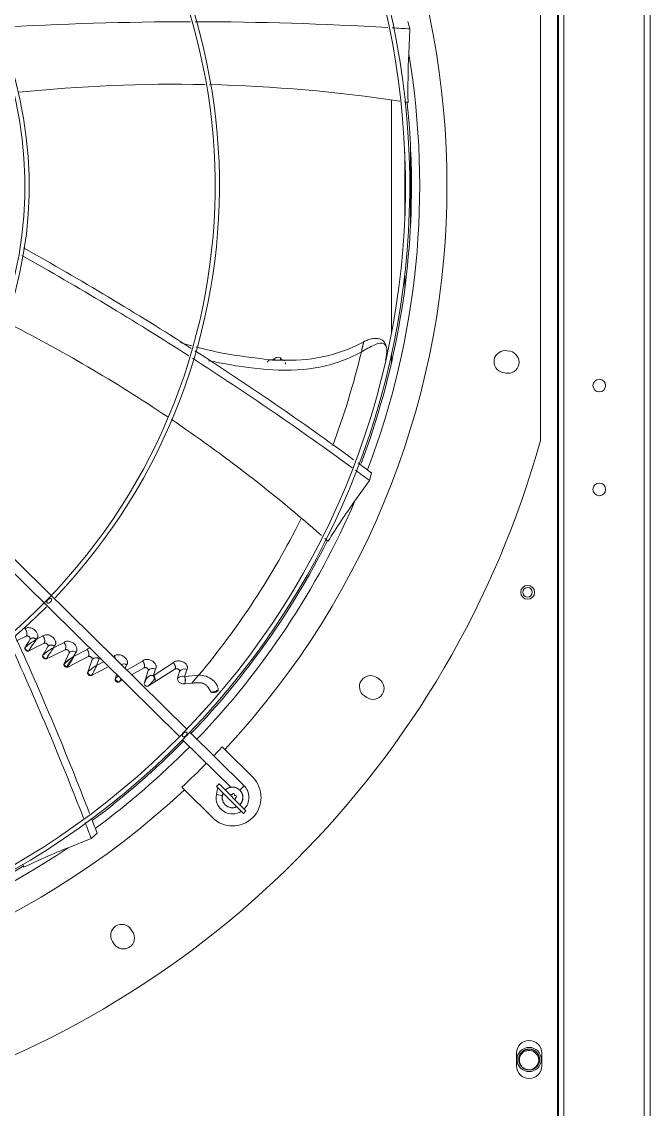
# Model space of a CAD drawing. Header units: millimetres. Extents: x 113490 to 142599, y -20467 to 115.
# Drawn here: x 135101 to 135464, y -10823 to -10194 of the extents above; entities that cross this region are included whole.
import ezdxf

# ---------------------------------------------------------------- set-up
doc = ezdxf.new("R2010")
doc.units = ezdxf.units.MM
doc.layers.add('DV3_0', color=7, linetype='Continuous')

msp = doc.modelspace()

# ---------------------------------------------------------------- linework, layer by layer
at = {"layer": 'DV3_0', "color": 7, "linetype": 'Continuous', "lineweight": 20}
for p, q in [((135460.64, -11939.49), (135460.64, -9709.49)), ((135410.64, -9845.59), (135410.64, -11865.47)), ((135322.31, -10308.64), (135322.31, -10269.34)), ((135325.63, -10312.52), (135325.63, -10265.47)), ((135322.31, -10348.76), (135322.31, -10340.56)), ((135246.78, -10389.67), (135250.32, -10389.77)), ((135227, -10638.27), (135229.46, -10635.78)), ((135216.88, -10641.5), (135213.44, -10640.89))]:
    msp.add_line(p, q, dxfattribs=at)
at = {"layer": 'DV3_0', "color": 7, "linetype": 'Continuous', "lineweight": 15}
for p, q in [((135464.24, -11939.49), (135464.24, -9709.49)), ((135411.24, -9857.26), (135411.24, -11851.51)), ((135414.24, -9857.26), (135414.24, -11851.51)), ((135400.74, -10436.16), (135400.74, -10141.82)), ((135325.3, -10198.38), (135324.05, -10194.05)), ((135324.65, -10212.75), (135325.3, -10198.38)), ((135314.73, -10373.84), (135314.73, -10239.84)), ((135196.33, -10603.11), (134887.04, -10298.11)), ((134883.48, -10303.03), (135192.15, -10607.41)), ((135250.85, -10388.44), (135247.99, -10388.21)), ((135314.73, -10390.9), (135314.73, -10386.32)), ((135383.29, -10384.72), (135381.62, -10384.38)), ((135246.76, -10389.82), (135250.28, -10389.91)), ((135250.28, -10389.91), (135250.32, -10389.77)), ((135253.49, -10389.8), (135252.22, -10389.78)), ((135379.13, -10396.94), (135380.79, -10397.27)), ((135301.89, -10459.33), (135303.18, -10455.01)), ((135293.57, -10471.07), (135301.89, -10459.33)), ((135103.55, -10549.32), (135097.83, -10552.06)), ((135113.19, -10549.23), (135109.24, -10551.34)), ((135109.24, -10551.34), (135109.37, -10551.14)), ((135113.89, -10553.44), (135105.03, -10557.89)), ((135126.11, -10557.16), (135115.3, -10562.34)), ((135125.44, -10552.91), (135119.21, -10556.07)), ((135119.21, -10556.07), (135119.76, -10555.19)), ((135138.68, -10556.95), (135130.94, -10561.12)), ((135125.4, -10565.28), (135128.33, -10559.01)), ((135139.4, -10561.14), (135127.61, -10567.17)), ((135130.94, -10561.12), (135132.2, -10558.68)), ((135139.07, -10570.22), (135141.69, -10562.86)), ((135144.14, -10566.31), (135145.73, -10562.35)), ((135148.23, -10564.11), (135144.14, -10566.31)), ((135170.76, -10563.71), (135161.73, -10568.99)), ((135188.51, -10564.73), (135176.98, -10572.18)), ((135150.42, -10567.34), (135141.33, -10571.99)), ((135160.79, -10568.06), (135161.57, -10565.93)), ((135171.62, -10567.65), (135164.48, -10571.7)), ((135171.79, -10576.61), (135174.09, -10569.13)), ((135189.51, -10568.39), (135177.88, -10575.74)), ((135190.99, -10573.6), (135192.14, -10569.66)), ((135154.97, -10574.09), (135155.8, -10571.57)), ((135159.05, -10574.77), (135157.33, -10575.75)), ((135177.88, -10575.74), (135174.28, -10578.09)), ((135176.98, -10572.18), (135176.75, -10572.15)), ((135203.19, -10571.94), (135195.12, -10572.74)), ((135199.26, -10576.52), (135195.26, -10576.92)), ((135307.53, -10574.15), (135306.11, -10573.2)), ((135210.49, -10581.78), (135210.48, -10581.77)), ((135299, -10583.85), (135300.42, -10584.79)), ((135229.46, -10635.78), (135198.11, -10604.87)), ((135193.93, -10609.17), (135221.78, -10636.63)), ((135218.35, -10614.77), (135216.86, -10613.27)), ((135234.46, -10630.88), (135218.35, -10614.77)), ((135193.52, -10636.61), (135195.01, -10638.1)), ((135195.01, -10638.1), (135211.12, -10654.21)), ((135214.07, -10637.28), (135213.44, -10640.89)), ((135215.01, -10634.77), (135213.6, -10636.18)), ((135229.16, -10651.74), (135213.6, -10636.18)), ((135214.83, -10637.41), (135214.07, -10637.28)), ((135215.01, -10634.77), (135230.57, -10650.32)), ((135218.76, -10638.1), (135218.27, -10638.02)), ((135229.16, -10651.74), (135230.57, -10650.32)), ((135141.12, -10666.2), (135144.53, -10663.26)), ((135127.78, -10671.58), (135141.12, -10666.2)), ((135165.04, -10720.17), (135164.09, -10718.76)), ((135153.45, -10725.87), (135154.4, -10727.28)), ((135386.99, -10790.24), (135386.99, -10797.74)), ((135401.49, -10797.74), (135401.49, -10790.24))]:
    msp.add_line(p, q, dxfattribs=at)
for centre, radius in [((135434.74, -10404.49), 3.65), ((135434.74, -10464.49), 3.65), ((135393.36, -10523.99), 4), ((135393.32, -10523.99), 2.75), ((135394.24, -10793.99), 7)]:
    msp.add_circle(centre, radius, dxfattribs=at)
for centre, radius, start, end in [((134869.24, -10288.99), 453.5, 315.99181, 45.56133), ((134869.24, -10288.99), 456, 316.01285, 45.56345), ((134869.24, -10288.99), 477.5, 316.98025, 43.01975), ((134869.24, -10288.99), 346, 316.5062, 45.32039), ((134869.24, -10288.99), 343.5, 315.65123, 45.62203), ((134869.24, -10288.99), 233.5, 316.46631, 45.83922), ((134869.24, -10288.99), 236, 317.02714, 45.70878), ((135199.5, -12115.65), 1921.39, 90.02851, 93.37418), ((135199.5, -12115.65), 1921.39, 86.62723, 89.95007), ((135199.5, -12115.65), 1921.39, 86.24591, 86.54956), ((135731.49, -10232.41), 407.31, 177.23348, 181.19155), ((135189.17, -11102.61), 872.25, 88.82742, 95.92318), ((135189.17, -11102.61), 872.25, 81.40447, 88.66355), ((135189.17, -11102.61), 872.25, 81.09042, 81.22522), ((134869.24, -10288.99), 457, 0, 6.06861), ((134869.24, -10288.99), 457, 339.42404, 0), ((134205.29, -11933.2), 1841.3, 57.34191, 60.857), ((134159.55, -12004.18), 1921.33, 57.30151, 60.65735), ((134698.51, -11146.42), 872.25, 56.07412, 63.24774), ((135256.22, -10299.51), 90.33, 268.26501, 299.11985), ((135308.22, -10383.5), 3.74, 5.17103, 55.21817), ((134159.55, -12004.18), 1921.33, 53.88646, 57.22542), ((134205.29, -11933.2), 1841.3, 53.79883, 57.26308), ((135239.44, -10386.07), 11.5, 341.21496, 348.12987), ((135256.26, -10310.92), 84.69, 298.94492, 299.10141), ((135292.43, -10384.21), 19.56, 343.23182, 2.96543), ((135312.18, -10383.14), 0.228, 185.41219, 193.40876), ((135380.37, -10390.66), 6.4, 78.75, 258.75), ((135382.04, -10390.99), 6.4, 258.75, 78.75), ((135233.48, -10387.5), 13.48, 350.08599, 350.70778), ((134698.51, -11146.42), 872.25, 48.70033, 55.91709), ((134869.24, -10288.99), 551.5, 285.47751, 344.52249), ((134205.29, -11933.2), 1841.3, 53.39786, 53.70009), ((134159.55, -12004.18), 1921.33, 53.51882, 53.81385), ((135625.3, -10707.63), 407.44, 144.5071, 148.46392), ((134869.24, -10288.99), 457, 316.21451, 333.28075), ((134698.51, -11146.42), 872.25, 48.36342, 48.53339), ((134869.24, -10288.99), 343.5, 225.92125, 315.65123), ((134869.24, -10288.99), 346, 270, 315.31793), ((133344.86, -11348.24), 1921.39, 21.16348, 24.49317), ((133422.13, -11313.07), 1840.9, 21.05227, 24.54064), ((132216.59, -8794.68), 3381.22, 328.6085, 328.70007), ((135125.48, -10580.66), 33.52, 118.98776, 132.37687), ((131703.29, -8563.07), 3951.76, 329.64096, 329.72446), ((135132.89, -10581.79), 29.13, 118.00171, 132.61055), ((135122.56, -10555.55), 3.91, 335.58128, 42.38671), ((135130.42, -10560.68), 2.68, 48.49966, 141.44031), ((135146.02, -10585.75), 28.87, 121.47057, 135.59504), ((135142.89, -10582.83), 24.77, 118.81869, 134.90583), ((135143.98, -10564.69), 2.93, 53.13634, 141.31479), ((135151.63, -10563.45), 3.78, 12.11914, 44.06143), ((135152.93, -10582.96), 18.83, 117.8465, 137.41504), ((135159.86, -10568.46), 3.06, 55.87282, 117.48227), ((135176.64, -10571.09), 3.21, 59.3258, 142.38677), ((135025.61, -10518.89), 160.48, 340.60735, 342.05889), ((135194.88, -10571.72), 3.43, 63.91718, 143.09604), ((135028.9, -10519.08), 174.66, 342.10763, 343.51614), ((135170.09, -10587.56), 20.25, 131.56075, 138.31286), ((135139.96, -10563.93), 21.01, 325.75369, 331.18958), ((135176.06, -10574.79), 2.73, 75.24406, 82.00856), ((135174.32, -10574.95), 3.71, 23.68576, 48.99278), ((135174.92, -10574.6), 3.17, 338.82459, 49.67768), ((135175.76, -10573.32), 1.96, 345.27602, 355.86989), ((135193.72, -10576.35), 3.87, 68.77863, 134.8411), ((135188.66, -10575.04), 6.86, 344.1096, 19.64973), ((135188.41, -10575.05), 7.09, 344.71935, 19.03998), ((135025.74, -10423.33), 231.46, 318.55999, 320.05359), ((135302.56, -10578.53), 6.4, 56.25, 236.25), ((135303.97, -10579.47), 6.4, 236.25, 56.25), ((134869.24, -10288.99), 453.5, 225.99152, 315.56), ((134869.24, -10288.99), 456, 270, 315.56106), ((134869.24, -10288.99), 453.5, 315.56, 315.99181), ((134869.24, -10288.99), 456, 315.56106, 315.57142), ((134869.24, -10288.99), 456, 315.57142, 316.01285), ((134869.24, -10288.99), 457, 306.60004, 315.40107), ((134869.24, -10288.99), 475.39, 316.12423, 316.98903), ((134869.24, -10288.99), 475.39, 313.01097, 315.40107), ((135222.79, -10642.54), 16.5, 225, 45), ((134869.24, -10288.99), 477.5, 226.98025, 313.01975), ((135222.79, -10642.54), 6, 154.47122, 295.52878), ((135222.79, -10642.54), 5.91, 154.77125, 295.22875), ((135222.79, -10642.54), 6, 315, 135), ((135222.79, -10642.54), 5.91, 315, 135), ((135223.24, -10640.87), 0.6, 358.86172, 151.13828), ((135222.79, -10642.54), 9.5, 315, 45.40107), ((135222.79, -10642.54), 9.5, 170, 270), ((135222.19, -10640.29), 0.6, 238.87878, 331.12122), ((135224.44, -10640.9), 0.6, 178.87878, 271.12122), ((135225.04, -10643.15), 0.6, 118.87878, 211.12122), ((135224.46, -10642.1), 0.6, 298.86181, 91.13819), ((135222.79, -10642.54), 9.5, 270, 302.83428), ((133344.86, -11348.24), 1921.39, 20.79191, 21.08376), ((133422.13, -11313.07), 1840.9, 20.67002, 20.95746), ((135278.95, -11049.93), 407.44, 111.78009, 115.73693), ((134869.24, -10288.99), 457, 273.88422, 300.65195), ((134262.06, -10918.01), 872.25, 15.63642, 15.76533), ((135158.77, -10722.31), 6.4, 33.75, 213.75), ((135159.72, -10723.72), 6.4, 213.75, 33.75), ((135394.24, -10790.24), 7.25, 0, 180), ((135394.24, -10797.74), 7.25, 180, 0), ((135394.24, -10793.99), 6, 244.8963, 262.52267)]:
    msp.add_arc(centre, radius, start, end, dxfattribs=at)
at = {"layer": 'DV3_0', "color": 7, "linetype": 'Continuous', "lineweight": 20}
for centre, radius, start, end in [((134869.24, -10288.99), 461.75, 339.17748, 9.50342), ((134854.91, -10279.55), 454.74, 339.44857, 346.58825), ((134869.24, -10288.99), 461.75, 316.1456, 336.77642), ((134854.91, -10279.55), 454.74, 319.98599, 333.59752), ((135125.86, -10565.43), 0.488, 162.80594, 194.17662), ((135127.81, -10564.59), 2.6, 201.57282, 250.15681), ((135127.51, -10565.83), 1.34, 244.2828, 274.15809), ((134869.24, -10288.99), 461.75, 306.42947, 315.40107), ((134869.24, -10288.99), 461.75, 273.70247, 304.04942)]:
    msp.add_arc(centre, radius, start, end, dxfattribs=at)
at = {"layer": 'DV3_0', "color": 7, "linetype": 'Continuous', "lineweight": 15}
for points, knots in [([(135199.24, -10381.5), (135197.34, -10380.98), (135195.13, -10380.35), (135192.93, -10379.71), (135192.63, -10379.62)], [0.25984177, 0.25984177, 0.25984177, 0.25984177, 0.29278146, 0.29802068, 0.29802068, 0.29802068, 0.29802068]), ([(135244.82, -10389.62), (135234.61, -10388.46), (135221.11, -10386.86), (135206.77, -10383.49), (135201.59, -10382.13)], [0, 0, 0, 0, 0.1570657, 0.2463577, 0.2463577, 0.2463577, 0.2463577]), ([(135297.61, -10383.91), (135297.75, -10383.29), (135297.97, -10382.26), (135298.21, -10381.15), (135298.38, -10380.34), (135298.49, -10379.77), (135298.56, -10379.41), (135298.59, -10379.24), (135298.59, -10379.21), (135298.56, -10379.32), (135298.49, -10379.59), (135298.38, -10380.09), (135298.25, -10380.63), (135298.09, -10381.37), (135297.88, -10382.28), (135297.61, -10383.45), (135297.38, -10384.46), (135297.25, -10385.03)], [0, 0, 0, 0, 0.062128, 0.124656, 0.187183, 0.249711, 0.312238, 0.374766, 0.437294, 0.499821, 0.624876, 0.687404, 0.749931, 0.812459, 0.874987, 0.937514, 1, 1, 1, 1]), ([(135310.36, -10380.43), (135309.68, -10380.02), (135308.82, -10379.92), (135306.85, -10380.19), (135305.74, -10380.57), (135303.4, -10381.61), (135302.18, -10382.26), (135299.76, -10383.6), (135298.56, -10384.3), (135297.45, -10384.92)], [0, 0, 0, 0, 0.25, 0.25, 0.5, 0.5, 0.75, 0.75, 1, 1, 1, 1]), ([(135310.62, -10379.5), (135310.32, -10379.13), (135309.71, -10378.38), (135308.14, -10377.59), (135306.04, -10377.21), (135303.58, -10377.34), (135300.93, -10378.05), (135299.4, -10378.81), (135298.51, -10379.27)], [0, 0, 0, 0, 0.120272, 0.284495, 0.459149, 0.640843, 0.823587, 1, 1, 1, 1]), ([(135208.88, -10390.13), (135210.56, -10390.47), (135212.25, -10390.79), (135223.42, -10392.91), (135232.98, -10394.49), (135251.95, -10395.95), (135261.36, -10395.83), (135279.7, -10392.76), (135288.63, -10389.83), (135297.25, -10385.03)], [0.6026537, 0.6026537, 0.6026537, 0.6026537, 0.625, 0.625, 0.75, 0.75, 0.875, 0.875, 1, 1, 1, 1]), ([(135246.78, -10389.67), (135246.82, -10389.61), (135246.9, -10389.49), (135247.02, -10389.33), (135247.13, -10389.17), (135247.25, -10389.01), (135247.36, -10388.87), (135247.47, -10388.74), (135247.58, -10388.62), (135247.68, -10388.52), (135247.79, -10388.43), (135247.89, -10388.35), (135247.98, -10388.3), (135248.07, -10388.26), (135248.16, -10388.23), (135248.24, -10388.23), (135248.29, -10388.24), (135248.32, -10388.25)], [0, 0, 0, 0, 0.0316233, 0.063666, 0.0961048, 0.1289206, 0.1620988, 0.1956297, 0.2295096, 0.2637404, 0.2983311, 0.3332973, 0.3686623, 0.4044567, 0.4407194, 0.4774968, 0.5148434, 0.5148434, 0.5148434, 0.5148434]), ([(135243.02, -10390.92), (135243.04, -10390.87), (135243.07, -10390.78), (135243.13, -10390.64), (135243.19, -10390.52), (135243.25, -10390.41), (135243.31, -10390.31), (135243.42, -10390.17), (135243.6, -10389.99), (135243.91, -10389.81), (135244.31, -10389.68), (135244.85, -10389.62), (135245.33, -10389.64), (135245.71, -10389.68), (135245.95, -10389.72), (135246.16, -10389.75), (135246.33, -10389.78), (135246.46, -10389.8), (135246.57, -10389.81), (135246.67, -10389.81), (135246.73, -10389.82), (135246.76, -10389.82)], [0, 0, 0, 0, 0.034615, 0.067153, 0.097641, 0.126151, 0.15278, 0.177653, 0.253284, 0.326616, 0.426356, 0.551745, 0.706817, 0.759074, 0.82393, 0.874115, 0.905827, 0.93629, 0.961485, 0.980409, 1, 1, 1, 1]), ([(135246.46, -10389.42), (135246.45, -10389.36), (135246.44, -10389.25), (135246.46, -10389.1), (135246.5, -10389.08), (135246.55, -10389.18), (135246.58, -10389.32), (135246.62, -10389.49), (135246.65, -10389.6), (135246.71, -10389.68), (135246.77, -10389.67), (135246.78, -10389.67)], [0, 0, 0, 0, 0.128962, 0.223321, 0.471945, 0.607552, 0.749514, 0.893505, 0.958713, 0.987993, 1, 1, 1, 1]), ([(135246.46, -10389.42), (135246.49, -10389.41), (135246.53, -10389.37), (135246.6, -10389.33), (135246.67, -10389.3), (135246.71, -10389.29), (135246.73, -10389.28), (135246.74, -10389.28)], [0, 0, 0, 0, 0.0394695, 0.0785517, 0.1172794, 0.155685, 0.161873, 0.161873, 0.161873, 0.161873]), ([(135250.28, -10389.91), (135250.36, -10389.91), (135250.54, -10389.91), (135250.93, -10389.89), (135251.42, -10389.87), (135252.08, -10389.91), (135252.59, -10390.01), (135252.87, -10390.18), (135252.92, -10390.22)], [0, 0, 0, 0, 0.0432673, 0.1100997, 0.236564, 0.3525356, 0.5287013, 0.566621, 0.566621, 0.566621, 0.566621]), ([(135250.32, -10389.77), (135250.34, -10389.77), (135250.38, -10389.76), (135250.42, -10389.72), (135250.49, -10389.68), (135250.56, -10389.62), (135250.65, -10389.54), (135250.79, -10389.43), (135250.96, -10389.34), (135251.16, -10389.28), (135251.36, -10389.34), (135251.35, -10389.55), (135251.35, -10389.65)], [0, 0, 0, 0, 0.012213, 0.03615, 0.072549, 0.121252, 0.181278, 0.274862, 0.441704, 0.562368, 0.791317, 1, 1, 1, 1]), ([(135115.65, -10530.1), (135115.61, -10530.05), (135115.53, -10529.96), (135115.42, -10529.72), (135115.38, -10529.32), (135115.56, -10528.89), (135115.83, -10528.51), (135116.1, -10528.19), (135116.4, -10527.91), (135116.78, -10527.64), (135117.2, -10527.46), (135117.59, -10527.48), (135117.83, -10527.6), (135117.92, -10527.67), (135117.96, -10527.71)], [0, 0, 0, 0, 0.040443, 0.081793, 0.180216, 0.319289, 0.407802, 0.503208, 0.598506, 0.68594, 0.822069, 0.918689, 0.959722, 1, 1, 1, 1]), ([(135117.96, -10527.71), (135118, -10527.76), (135118.08, -10527.85), (135118.2, -10528.09), (135118.24, -10528.49), (135118.06, -10528.92), (135117.79, -10529.31), (135117.52, -10529.62), (135117.22, -10529.9), (135116.84, -10530.17), (135116.42, -10530.36), (135116.03, -10530.33), (135115.79, -10530.21), (135115.7, -10530.14), (135115.65, -10530.1)], [0, 0, 0, 0, 0.040471, 0.081926, 0.180876, 0.319892, 0.408079, 0.503208, 0.597701, 0.68481, 0.821378, 0.918632, 0.959731, 1, 1, 1, 1]), ([(135109.37, -10551.14), (135109.49, -10551.02), (135109.72, -10550.8), (135109.97, -10550.4), (135110.13, -10550), (135110.22, -10549.62), (135110.25, -10549.25), (135110.24, -10548.92), (135110.14, -10548.14), (135109.62, -10546.9), (135108.44, -10545.68), (135107.23, -10544.92), (135106.11, -10544.49), (135104.93, -10544.33), (135103.77, -10544.47), (135103.17, -10544.86), (135102.87, -10545.06)], [0, 0, 0, 0, 0.045484, 0.087511, 0.126239, 0.161752, 0.193995, 0.22288, 0.248302, 0.398303, 0.542361, 0.628866, 0.719082, 0.81149, 0.90479, 1, 1, 1, 1]), ([(135102.87, -10545.06), (135102.91, -10545.11), (135102.98, -10545.19), (135103.08, -10545.33), (135103.16, -10545.46), (135103.25, -10545.59), (135103.32, -10545.71), (135103.38, -10545.83), (135103.44, -10545.95), (135103.5, -10546.06), (135103.55, -10546.17), (135103.59, -10546.27), (135103.62, -10546.36), (135103.66, -10546.45), (135103.69, -10546.54), (135103.71, -10546.61), (135103.73, -10546.68), (135103.75, -10546.75), (135103.76, -10546.81), (135103.78, -10546.86), (135103.79, -10546.9), (135103.8, -10546.94), (135103.8, -10546.97), (135103.81, -10546.99), (135103.84, -10547.15), (135103.89, -10547.44), (135103.92, -10547.84), (135103.9, -10548.2), (135103.85, -10548.53), (135103.77, -10548.83), (135103.67, -10549.09), (135103.59, -10549.24), (135103.55, -10549.32)], [0, 0, 0, 0, 0.034344, 0.067168, 0.098516, 0.128424, 0.156915, 0.184012, 0.209726, 0.234069, 0.257047, 0.278666, 0.298927, 0.317831, 0.335378, 0.351567, 0.366395, 0.37986, 0.391959, 0.402687, 0.412043, 0.420021, 0.42662, 0.431837, 0.435668, 0.528079, 0.616208, 0.700323, 0.780585, 0.857152, 0.930213, 1, 1, 1, 1]), ([(135105.7, -10551.28), (135105.73, -10551.22), (135105.79, -10551.11), (135105.84, -10550.84), (135105.8, -10550.46), (135105.56, -10550), (135105.17, -10549.6), (135104.7, -10549.33), (135104.25, -10549.21), (135103.92, -10549.21), (135103.7, -10549.26), (135103.6, -10549.3), (135103.55, -10549.32)], [0, 0, 0, 0, 0.060979, 0.122856, 0.254546, 0.396945, 0.545585, 0.68882, 0.805931, 0.904784, 0.952657, 1, 1, 1, 1]), ([(135109.24, -10551.34), (135109.22, -10551.39), (135109.18, -10551.49), (135109.12, -10551.64), (135109.04, -10551.79), (135108.96, -10551.95), (135108.8, -10552.21), (135108.54, -10552.6), (135108.15, -10553.12), (135107.74, -10553.62), (135107.42, -10554.03), (135107.1, -10554.43), (135106.78, -10554.86), (135106.47, -10555.31), (135106.23, -10555.69), (135106.04, -10556), (135105.87, -10556.3), (135105.71, -10556.6), (135105.56, -10556.89), (135105.42, -10557.17), (135105.29, -10557.43), (135105.16, -10557.68), (135105.07, -10557.82), (135105.03, -10557.89)], [0, 0, 0, 0, 0.022116, 0.044979, 0.068622, 0.093072, 0.118353, 0.189051, 0.281999, 0.373022, 0.439614, 0.481491, 0.564848, 0.63761, 0.682237, 0.724973, 0.76612, 0.806014, 0.845018, 0.883516, 0.921909, 0.9606, 1, 1, 1, 1]), ([(135109.37, -10551.14), (135109.33, -10551.11), (135109.26, -10551.04), (135109.14, -10550.95), (135109.02, -10550.87), (135108.9, -10550.79), (135108.78, -10550.71), (135108.65, -10550.65), (135108.52, -10550.59), (135108.39, -10550.54), (135108.26, -10550.49), (135108.12, -10550.46), (135107.99, -10550.43), (135107.85, -10550.4), (135107.72, -10550.39), (135107.59, -10550.38), (135107.45, -10550.38), (135107.32, -10550.38), (135107.19, -10550.4), (135107.07, -10550.42), (135106.94, -10550.44), (135106.82, -10550.48), (135106.7, -10550.52), (135106.58, -10550.57), (135106.46, -10550.62), (135106.35, -10550.68), (135106.25, -10550.75), (135106.14, -10550.82), (135106.05, -10550.9), (135105.95, -10550.99), (135105.86, -10551.08), (135105.78, -10551.18), (135105.73, -10551.25), (135105.7, -10551.28)], [0, 0, 0, 0, 0.030291, 0.06056, 0.090853, 0.121211, 0.151668, 0.182249, 0.212976, 0.243865, 0.274927, 0.306171, 0.337603, 0.369226, 0.401044, 0.43306, 0.465274, 0.49769, 0.530307, 0.563117, 0.596108, 0.629266, 0.662573, 0.696012, 0.729564, 0.76321, 0.796931, 0.830709, 0.864529, 0.898377, 0.932243, 0.966118, 1, 1, 1, 1]), ([(135119.76, -10555.19), (135119.88, -10555.07), (135120.11, -10554.84), (135120.36, -10554.44), (135120.51, -10554.04), (135120.59, -10553.66), (135120.62, -10553.3), (135120.6, -10552.97), (135120.49, -10552.19), (135119.94, -10550.95), (135118.73, -10549.76), (135117.52, -10549.02), (135116.41, -10548.61), (135115.23, -10548.46), (135114.07, -10548.62), (135113.49, -10549.03), (135113.19, -10549.23)], [0, 0, 0, 0, 0.045632, 0.087718, 0.126426, 0.161832, 0.193872, 0.222444, 0.247427, 0.398097, 0.543438, 0.628642, 0.718208, 0.8105, 0.904084, 1, 1, 1, 1]), ([(135113.19, -10549.23), (135113.23, -10549.28), (135113.3, -10549.36), (135113.4, -10549.5), (135113.49, -10549.63), (135113.57, -10549.76), (135113.65, -10549.88), (135113.72, -10550), (135113.78, -10550.12), (135113.83, -10550.23), (135113.88, -10550.34), (135113.92, -10550.44), (135113.96, -10550.53), (135113.99, -10550.62), (135114.02, -10550.7), (135114.04, -10550.77), (135114.06, -10550.84), (135114.08, -10550.9), (135114.1, -10550.95), (135114.11, -10551), (135114.12, -10551.04), (135114.13, -10551.08), (135114.13, -10551.1), (135114.17, -10551.27), (135114.22, -10551.56), (135114.25, -10551.96), (135114.24, -10552.32), (135114.19, -10552.66), (135114.11, -10552.95), (135114.01, -10553.21), (135113.93, -10553.37), (135113.89, -10553.44)], [0, 0, 0, 0, 0.034913, 0.068221, 0.099975, 0.130214, 0.158967, 0.186255, 0.212093, 0.236491, 0.259457, 0.280995, 0.301106, 0.31979, 0.337046, 0.352872, 0.367264, 0.38022, 0.391735, 0.401805, 0.410427, 0.417596, 0.42331, 0.427565, 0.521414, 0.610902, 0.696294, 0.777739, 0.855376, 0.929387, 1, 1, 1, 1]), ([(135132.2, -10558.68), (135132.3, -10558.56), (135132.49, -10558.33), (135132.69, -10557.94), (135132.81, -10557.56), (135132.87, -10557.18), (135132.88, -10556.82), (135132.84, -10556.48), (135132.69, -10555.71), (135132.08, -10554.51), (135130.86, -10553.38), (135129.66, -10552.69), (135128.57, -10552.31), (135127.43, -10552.18), (135126.31, -10552.34), (135125.73, -10552.72), (135125.44, -10552.91)], [0, 0, 0, 0, 0.042988, 0.083321, 0.121126, 0.156486, 0.189349, 0.219635, 0.247246, 0.398049, 0.54578, 0.630422, 0.719507, 0.811377, 0.904576, 1, 1, 1, 1]), ([(135105.03, -10557.89), (135105, -10557.91), (135104.96, -10557.93), (135104.88, -10557.96), (135104.79, -10557.98), (135104.68, -10558.01), (135104.53, -10558.03), (135104.34, -10558.02), (135104.14, -10557.99), (135103.82, -10557.9), (135103.5, -10557.72), (135103.22, -10557.47), (135103.04, -10557.25), (135102.89, -10557.02), (135102.8, -10556.77), (135102.75, -10556.53), (135102.75, -10556.32), (135102.78, -10556.15), (135102.82, -10556.02), (135102.87, -10555.94), (135102.89, -10555.9)], [0, 0, 0, 0, 0.023685, 0.047466, 0.071475, 0.09584, 0.144223, 0.193094, 0.248324, 0.304393, 0.444759, 0.517414, 0.59071, 0.664382, 0.736891, 0.805398, 0.873372, 0.916416, 0.958401, 1, 1, 1, 1]), ([(135105.03, -10557.89), (135104.85, -10557.93), (135104.6, -10557.88), (135104.04, -10557.64), (135103.74, -10557.45), (135103.24, -10557), (135103.04, -10556.74), (135102.82, -10556.26), (135102.8, -10556.05), (135102.89, -10555.9)], [0, 0, 0, 0, 0.25, 0.25, 0.5, 0.5, 0.75, 0.75, 1, 1, 1, 1]), ([(135116.07, -10555.38), (135116.1, -10555.32), (135116.16, -10555.21), (135116.2, -10554.93), (135116.15, -10554.55), (135115.91, -10554.09), (135115.5, -10553.7), (135115.03, -10553.44), (135114.58, -10553.33), (135114.26, -10553.33), (135114.04, -10553.38), (135113.94, -10553.42), (135113.89, -10553.44)], [0, 0, 0, 0, 0.060903, 0.122655, 0.25432, 0.397066, 0.546321, 0.689979, 0.806929, 0.905328, 0.952911, 1, 1, 1, 1]), ([(135119.21, -10556.07), (135119.19, -10556.11), (135119.16, -10556.21), (135119.1, -10556.35), (135119.04, -10556.5), (135118.96, -10556.65), (135118.83, -10556.9), (135118.59, -10557.27), (135118.24, -10557.76), (135117.87, -10558.25), (135117.57, -10558.63), (135117.29, -10559.01), (135116.99, -10559.42), (135116.69, -10559.85), (135116.46, -10560.22), (135116.28, -10560.52), (135116.12, -10560.81), (135115.96, -10561.1), (135115.82, -10561.37), (135115.68, -10561.64), (135115.55, -10561.89), (135115.42, -10562.13), (135115.34, -10562.27), (135115.3, -10562.34)], [0, 0, 0, 0, 0.021768, 0.044278, 0.067562, 0.091644, 0.116549, 0.185919, 0.276389, 0.3673, 0.432608, 0.471944, 0.555436, 0.628427, 0.674056, 0.717868, 0.760141, 0.801183, 0.841323, 0.88091, 0.920305, 0.959878, 1, 1, 1, 1]), ([(135119.76, -10555.19), (135119.73, -10555.16), (135119.65, -10555.1), (135119.54, -10555.01), (135119.42, -10554.92), (135119.29, -10554.84), (135119.17, -10554.77), (135119.04, -10554.71), (135118.91, -10554.65), (135118.78, -10554.6), (135118.64, -10554.56), (135118.51, -10554.52), (135118.38, -10554.5), (135118.24, -10554.47), (135118.11, -10554.46), (135117.97, -10554.45), (135117.84, -10554.45), (135117.71, -10554.46), (135117.58, -10554.47), (135117.45, -10554.5), (135117.32, -10554.53), (135117.2, -10554.56), (135117.08, -10554.6), (135116.96, -10554.65), (135116.84, -10554.71), (135116.73, -10554.77), (135116.62, -10554.84), (135116.52, -10554.92), (135116.42, -10555), (135116.32, -10555.08), (135116.23, -10555.18), (135116.15, -10555.27), (135116.1, -10555.34), (135116.07, -10555.38)], [0, 0, 0, 0, 0.030121, 0.060224, 0.090357, 0.120564, 0.150876, 0.181322, 0.211924, 0.242699, 0.273659, 0.304813, 0.336169, 0.367731, 0.399502, 0.431485, 0.463683, 0.496098, 0.528729, 0.561568, 0.594602, 0.627818, 0.661197, 0.694722, 0.728373, 0.76213, 0.795975, 0.829888, 0.863855, 0.897859, 0.93189, 0.965938, 1, 1, 1, 1]), ([(135128.33, -10559.01), (135128.34, -10558.98), (135128.36, -10558.93), (135128.39, -10558.84), (135128.4, -10558.74), (135128.41, -10558.61), (135128.39, -10558.43), (135128.33, -10558.21), (135128.22, -10557.99), (135128.02, -10557.7), (135127.68, -10557.39), (135127.22, -10557.15), (135126.84, -10557.06), (135126.58, -10557.05), (135126.41, -10557.07), (135126.25, -10557.1), (135126.16, -10557.14), (135126.11, -10557.16)], [0, 0, 0, 0, 0.030358, 0.060715, 0.091326, 0.122441, 0.187897, 0.254659, 0.325793, 0.39806, 0.547495, 0.691544, 0.808778, 0.858283, 0.907076, 0.953825, 1, 1, 1, 1]), ([(135140.29, -10556.24), (135140.03, -10556.27), (135139.43, -10556.41), (135138.96, -10556.75), (135138.68, -10556.95)], [0.8396517, 0.8396517, 0.8396517, 0.8396517, 0.9042984, 1, 1, 1, 1]), ([(135138.68, -10556.95), (135138.71, -10556.99), (135138.78, -10557.06), (135138.88, -10557.19), (135138.97, -10557.31), (135139.05, -10557.42), (135139.12, -10557.54), (135139.19, -10557.66), (135139.25, -10557.77), (135139.31, -10557.87), (135139.36, -10557.98), (135139.4, -10558.08), (135139.44, -10558.17), (135139.48, -10558.26), (135139.51, -10558.35), (135139.54, -10558.43), (135139.56, -10558.5), (135139.58, -10558.57), (135139.6, -10558.64), (135139.62, -10558.69), (135139.63, -10558.75), (135139.64, -10558.8), (135139.65, -10558.84), (135139.7, -10559.03), (135139.75, -10559.36), (135139.76, -10559.8), (135139.72, -10560.2), (135139.64, -10560.55), (135139.54, -10560.87), (135139.44, -10561.05), (135139.4, -10561.14)], [0, 0, 0, 0, 0.032368, 0.063415, 0.093194, 0.121749, 0.149112, 0.175307, 0.20035, 0.224254, 0.247026, 0.268671, 0.289192, 0.308588, 0.326858, 0.344, 0.360011, 0.374887, 0.388623, 0.401214, 0.412658, 0.422947, 0.43208, 0.44005, 0.545293, 0.645478, 0.740868, 0.831603, 0.917878, 1, 1, 1, 1]), ([(135115.3, -10562.34), (135115.27, -10562.35), (135115.22, -10562.37), (135115.15, -10562.4), (135115.07, -10562.42), (135114.96, -10562.45), (135114.81, -10562.46), (135114.62, -10562.46), (135114.42, -10562.43), (135114.1, -10562.33), (135113.78, -10562.16), (135113.5, -10561.91), (135113.32, -10561.7), (135113.18, -10561.46), (135113.08, -10561.22), (135113.03, -10560.98), (135113.03, -10560.77), (135113.06, -10560.6), (135113.1, -10560.47), (135113.14, -10560.39), (135113.16, -10560.35)], [0, 0, 0, 0, 0.023103, 0.046302, 0.069715, 0.09346, 0.141592, 0.19023, 0.245942, 0.302454, 0.444237, 0.517183, 0.590708, 0.664499, 0.737116, 0.805641, 0.873604, 0.916607, 0.95852, 1, 1, 1, 1]), ([(135115.3, -10562.34), (135115.12, -10562.36), (135114.87, -10562.31), (135114.32, -10562.07), (135114.03, -10561.87), (135113.53, -10561.43), (135113.33, -10561.18), (135113.1, -10560.71), (135113.08, -10560.5), (135113.16, -10560.35)], [0, 0, 0, 0, 0.25, 0.25, 0.5, 0.5, 0.75, 0.75, 1, 1, 1, 1]), ([(135126.93, -10567.04), (135127, -10566.91), (135127.16, -10566.64), (135127.5, -10566.06), (135127.95, -10565.35), (135128.49, -10564.57), (135129.04, -10563.84), (135129.57, -10563.14), (135130.09, -10562.46), (135130.56, -10561.78), (135130.83, -10561.34), (135130.94, -10561.12)], [0, 0, 0, 0, 0.062498, 0.125001, 0.250008, 0.375015, 0.500021, 0.625028, 0.750035, 0.875041, 1, 1, 1, 1]), ([(135130.94, -10561.12), (135130.93, -10561.17), (135130.91, -10561.26), (135130.86, -10561.41), (135130.81, -10561.56), (135130.74, -10561.73), (135130.65, -10561.9), (135130.56, -10562.09), (135130.46, -10562.29), (135130.34, -10562.5), (135130.14, -10562.83), (135129.9, -10563.21), (135129.66, -10563.58), (135129.45, -10563.89), (135129.27, -10564.18), (135129.07, -10564.5), (135128.8, -10564.95), (135128.48, -10565.51), (135128.19, -10566.07), (135127.99, -10566.46), (135127.86, -10566.71), (135127.73, -10566.95), (135127.65, -10567.1), (135127.61, -10567.17)], [0, 0, 0, 0, 0.021725, 0.045279, 0.070709, 0.098055, 0.127351, 0.158627, 0.191912, 0.227228, 0.264599, 0.358633, 0.42228, 0.454975, 0.512767, 0.565816, 0.614185, 0.725877, 0.827463, 0.870174, 0.912916, 0.956066, 1, 1, 1, 1]), ([(135141.69, -10562.86), (135141.7, -10562.83), (135141.72, -10562.77), (135141.74, -10562.68), (135141.74, -10562.59), (135141.74, -10562.45), (135141.71, -10562.28), (135141.63, -10562.07), (135141.5, -10561.85), (135141.28, -10561.58), (135141, -10561.35), (135140.67, -10561.18), (135140.44, -10561.09), (135140.22, -10561.04), (135140, -10561.02), (135139.79, -10561.02), (135139.58, -10561.06), (135139.46, -10561.11), (135139.4, -10561.14)], [0, 0, 0, 0, 0.030546, 0.061121, 0.091979, 0.123365, 0.189489, 0.256975, 0.328949, 0.402078, 0.553216, 0.625751, 0.69763, 0.756021, 0.813551, 0.877124, 0.938633, 1, 1, 1, 1]), ([(135161.57, -10565.93), (135161.67, -10565.79), (135161.85, -10565.52), (135162, -10565.07), (135162.06, -10564.63), (135162.04, -10564.21), (135161.96, -10563.82), (135161.72, -10563.04), (135160.99, -10561.9), (135159.68, -10560.9), (135158.44, -10560.34), (135157.38, -10560.06), (135156.27, -10560.01), (135155.18, -10560.22), (135154.63, -10560.62), (135154.35, -10560.82)], [0, 0, 0, 0, 0.048319, 0.093612, 0.13613, 0.175841, 0.212492, 0.24595, 0.396838, 0.551403, 0.633547, 0.720883, 0.811655, 0.904459, 1, 1, 1, 1]), ([(135178.28, -10568.33), (135178.36, -10568.19), (135178.52, -10567.94), (135178.66, -10567.51), (135178.71, -10567.09), (135178.69, -10566.67), (135178.6, -10566.26), (135178.32, -10565.48), (135177.5, -10564.36), (135176.13, -10563.47), (135174.87, -10562.99), (135173.84, -10562.78), (135172.72, -10562.77), (135171.6, -10563.04), (135171.04, -10563.48), (135170.76, -10563.71)], [0, 0, 0, 0, 0.04416, 0.086796, 0.128084, 0.1682, 0.207124, 0.244756, 0.394791, 0.555025, 0.629883, 0.713634, 0.804159, 0.899585, 1, 1, 1, 1]), ([(135170.76, -10563.71), (135170.8, -10563.74), (135170.87, -10563.81), (135170.97, -10563.92), (135171.06, -10564.03), (135171.15, -10564.14), (135171.23, -10564.25), (135171.3, -10564.36), (135171.37, -10564.47), (135171.43, -10564.57), (135171.48, -10564.67), (135171.53, -10564.77), (135171.58, -10564.86), (135171.62, -10564.95), (135171.65, -10565.03), (135171.68, -10565.11), (135171.71, -10565.19), (135171.73, -10565.26), (135171.76, -10565.33), (135171.78, -10565.39), (135171.79, -10565.44), (135171.84, -10565.63), (135171.91, -10565.95), (135171.93, -10566.36), (135171.91, -10566.74), (135171.85, -10567.08), (135171.75, -10567.39), (135171.66, -10567.56), (135171.62, -10567.65)], [0, 0, 0, 0, 0.032899, 0.064458, 0.094752, 0.123838, 0.15176, 0.178553, 0.204241, 0.228841, 0.252366, 0.274822, 0.296215, 0.316544, 0.335811, 0.354013, 0.371146, 0.387206, 0.402188, 0.416087, 0.428897, 0.440613, 0.544029, 0.643173, 0.738243, 0.829293, 0.916449, 1, 1, 1, 1]), ([(135196.39, -10568.64), (135196.44, -10568.55), (135196.55, -10568.39), (135196.69, -10568.03), (135196.84, -10567.32), (135196.54, -10566.15), (135195.41, -10564.83), (135193.95, -10564.05), (135192.61, -10563.69), (135191.55, -10563.57), (135190.43, -10563.66), (135189.32, -10564), (135188.78, -10564.48), (135188.51, -10564.73)], [0, 0, 0, 0, 0.026984, 0.053974, 0.112551, 0.239933, 0.38697, 0.555519, 0.630167, 0.713559, 0.803882, 0.899324, 1, 1, 1, 1]), ([(135188.51, -10564.73), (135188.54, -10564.76), (135188.61, -10564.82), (135188.72, -10564.93), (135188.81, -10565.03), (135188.91, -10565.13), (135188.99, -10565.24), (135189.08, -10565.35), (135189.15, -10565.46), (135189.22, -10565.57), (135189.29, -10565.67), (135189.35, -10565.78), (135189.41, -10565.89), (135189.46, -10566), (135189.51, -10566.1), (135189.55, -10566.21), (135189.59, -10566.31), (135189.62, -10566.41), (135189.65, -10566.51), (135189.67, -10566.6), (135189.7, -10566.7), (135189.72, -10566.85), (135189.75, -10567.06), (135189.77, -10567.33), (135189.75, -10567.6), (135189.71, -10567.87), (135189.63, -10568.14), (135189.55, -10568.3), (135189.51, -10568.39)], [0, 0, 0, 0, 0.033091, 0.065299, 0.096702, 0.127365, 0.157345, 0.186688, 0.215433, 0.243612, 0.271253, 0.298377, 0.325004, 0.351149, 0.376826, 0.402045, 0.426818, 0.451151, 0.475052, 0.498528, 0.521583, 0.544215, 0.610695, 0.680334, 0.753617, 0.830991, 0.912924, 1, 1, 1, 1]), ([(135127.61, -10567.17), (135127.58, -10567.18), (135127.54, -10567.2), (135127.46, -10567.23), (135127.38, -10567.26), (135127.27, -10567.28), (135127.13, -10567.3), (135126.95, -10567.31), (135126.75, -10567.28), (135126.44, -10567.21), (135126.12, -10567.05), (135125.83, -10566.82), (135125.64, -10566.62), (135125.49, -10566.39), (135125.38, -10566.15), (135125.31, -10565.91), (135125.3, -10565.71), (135125.31, -10565.54), (135125.34, -10565.41), (135125.38, -10565.32), (135125.4, -10565.28)], [0, 0, 0, 0, 0.023076, 0.046315, 0.069833, 0.093744, 0.141136, 0.189036, 0.244037, 0.299791, 0.441115, 0.514551, 0.588572, 0.66295, 0.736219, 0.805448, 0.874103, 0.916828, 0.958588, 1, 1, 1, 1]), ([(135141.33, -10571.99), (135141.3, -10572), (135141.24, -10572.03), (135141.15, -10572.07), (135141.05, -10572.1), (135140.94, -10572.12), (135140.84, -10572.13), (135140.7, -10572.13), (135140.53, -10572.12), (135140.31, -10572.08), (135140.07, -10572), (135139.83, -10571.88), (135139.61, -10571.72), (135139.34, -10571.46), (135139.15, -10571.17), (135139.04, -10570.85), (135139.01, -10570.65), (135139.01, -10570.48), (135139.03, -10570.35), (135139.06, -10570.26), (135139.07, -10570.22)], [0, 0, 0, 0, 0.030129, 0.060098, 0.090132, 0.120453, 0.151278, 0.182814, 0.237513, 0.292849, 0.363728, 0.435399, 0.509374, 0.583753, 0.731898, 0.801807, 0.871124, 0.914962, 0.957714, 1, 1, 1, 1]), ([(135144.14, -10566.31), (135144.14, -10566.33), (135144.13, -10566.37), (135144.12, -10566.44), (135144.1, -10566.53), (135144.06, -10566.67), (135144, -10566.87), (135143.91, -10567.11), (135143.74, -10567.5), (135143.47, -10568.03), (135143.14, -10568.64), (135142.76, -10569.3), (135142.37, -10570.01), (135142.03, -10570.67), (135141.82, -10571.09), (135141.69, -10571.34), (135141.57, -10571.57), (135141.45, -10571.79), (135141.37, -10571.92), (135141.33, -10571.99)], [0, 0, 0, 0, 0.008471, 0.020849, 0.037173, 0.057479, 0.094233, 0.135729, 0.182098, 0.301941, 0.417999, 0.498958, 0.649695, 0.779421, 0.824012, 0.868085, 0.91192, 0.955796, 1, 1, 1, 1]), ([(135174.09, -10569.13), (135174.1, -10569.1), (135174.12, -10569.04), (135174.13, -10568.95), (135174.13, -10568.86), (135174.12, -10568.73), (135174.07, -10568.56), (135173.98, -10568.36), (135173.84, -10568.17), (135173.59, -10567.92), (135173.27, -10567.71), (135172.92, -10567.58), (135172.66, -10567.51), (135172.42, -10567.48), (135172.2, -10567.48), (135171.99, -10567.51), (135171.8, -10567.56), (135171.68, -10567.62), (135171.62, -10567.65)], [0, 0, 0, 0, 0.029896, 0.059787, 0.089936, 0.1206, 0.185011, 0.250864, 0.322237, 0.395142, 0.549911, 0.626794, 0.703247, 0.763639, 0.823169, 0.8835, 0.941942, 1, 1, 1, 1]), ([(135192.14, -10569.66), (135192.15, -10569.63), (135192.16, -10569.57), (135192.17, -10569.48), (135192.17, -10569.39), (135192.15, -10569.27), (135192.1, -10569.11), (135192, -10568.92), (135191.85, -10568.74), (135191.58, -10568.5), (135191.23, -10568.32), (135190.84, -10568.21), (135190.56, -10568.17), (135190.3, -10568.16), (135190.08, -10568.18), (135189.87, -10568.23), (135189.67, -10568.29), (135189.56, -10568.35), (135189.51, -10568.39)], [0, 0, 0, 0, 0.029164, 0.058177, 0.087309, 0.116826, 0.179188, 0.243122, 0.313607, 0.385995, 0.543799, 0.624534, 0.704824, 0.767483, 0.82951, 0.88787, 0.944265, 1, 1, 1, 1]), ([(135157.33, -10575.75), (135157.3, -10575.76), (135157.24, -10575.8), (135157.15, -10575.84), (135157.05, -10575.87), (135156.95, -10575.89), (135156.84, -10575.91), (135156.7, -10575.92), (135156.52, -10575.92), (135156.3, -10575.89), (135156.06, -10575.82), (135155.8, -10575.71), (135155.57, -10575.56), (135155.36, -10575.38), (135155.18, -10575.17), (135155.05, -10574.95), (135154.96, -10574.72), (135154.92, -10574.52), (135154.92, -10574.36), (135154.93, -10574.22), (135154.95, -10574.14), (135154.97, -10574.09)], [0, 0, 0, 0, 0.029725, 0.059353, 0.089098, 0.119171, 0.149777, 0.181113, 0.236416, 0.292325, 0.364768, 0.437887, 0.512681, 0.587629, 0.662325, 0.735799, 0.804811, 0.873158, 0.91634, 0.958408, 1, 1, 1, 1]), ([(135171.79, -10576.61), (135171.72, -10576.81), (135171.73, -10577.06), (135171.94, -10577.55), (135172.14, -10577.79), (135172.58, -10578.08), (135172.75, -10578.16), (135173.11, -10578.27), (135173.3, -10578.3), (135173.63, -10578.31), (135173.76, -10578.29), (135174.03, -10578.22), (135174.16, -10578.17), (135174.28, -10578.09)], [0, 0, 0, 0, 0.25, 0.25, 0.5, 0.5, 0.625, 0.625, 0.75, 0.75, 0.875, 0.875, 1, 1, 1, 1]), ([(135176.44, -10572.08), (135176.06, -10572.03), (135175.7, -10572.06), (135175.01, -10572.24), (135174.7, -10572.38), (135174.13, -10572.75), (135173.88, -10572.97), (135173.44, -10573.44), (135173.24, -10573.7), (135172.89, -10574.21), (135172.74, -10574.47), (135172.48, -10574.98), (135172.36, -10575.23), (135172.05, -10575.93), (135171.9, -10576.33), (135171.79, -10576.61)], [0, 0, 0, 0, 0.125, 0.125, 0.25, 0.25, 0.375, 0.375, 0.5, 0.5, 0.625, 0.625, 0.75, 0.75, 1, 1, 1, 1]), ([(135174.28, -10578.09), (135174.49, -10577.87), (135174.73, -10577.59), (135175.26, -10576.98), (135175.56, -10576.64), (135176.06, -10576.09), (135176.23, -10575.9), (135176.58, -10575.5), (135176.76, -10575.3), (135177.09, -10574.89), (135177.24, -10574.68), (135177.5, -10574.26), (135177.6, -10574.04), (135177.66, -10573.81)], [0, 0, 0, 0, 0.25, 0.25, 0.5, 0.5, 0.625, 0.625, 0.75, 0.75, 0.875, 0.875, 1, 1, 1, 1]), ([(135195.26, -10576.92), (135195.17, -10576.93), (135194.83, -10576.95), (135193.89, -10576.92), (135192.73, -10576.56), (135191.78, -10575.86), (135191.25, -10575.17), (135190.95, -10574.4), (135190.97, -10573.87), (135190.99, -10573.6)], [0, 0, 0, 0, 0.040166, 0.156459, 0.424797, 0.568936, 0.70936, 0.852194, 1, 1, 1, 1]), ([(135199.26, -10576.52), (135199.5, -10576.49), (135200.03, -10576.43), (135201.01, -10576.33), (135202.08, -10576.24), (135203.21, -10576.21), (135204.13, -10576.25), (135204.92, -10576.37), (135205.51, -10576.52), (135206.1, -10576.75), (135206.69, -10577.05), (135207.3, -10577.48), (135207.92, -10578.02), (135208.47, -10578.64), (135208.88, -10579.19), (135209.15, -10579.59), (135209.35, -10579.91), (135209.54, -10580.22), (135209.72, -10580.53), (135209.89, -10580.82), (135210.05, -10581.09), (135210.2, -10581.35), (135210.34, -10581.58), (135210.43, -10581.71), (135210.48, -10581.77)], [0, 0, 0, 0, 0.040265, 0.086415, 0.160521, 0.214872, 0.27235, 0.313658, 0.351295, 0.379996, 0.429661, 0.477318, 0.528728, 0.60507, 0.664546, 0.698808, 0.733837, 0.769618, 0.806141, 0.8434, 0.881397, 0.920144, 0.959665, 1, 1, 1, 1]), ([(135203.19, -10571.94), (135204.63, -10571.78), (135206.11, -10572.01), (135208.9, -10573.02), (135210.21, -10573.79), (135212.4, -10575.63), (135213.28, -10576.69), (135214.37, -10578.81), (135214.59, -10579.87), (135214.4, -10580.75)], [0, 0, 0, 0, 0.25, 0.25, 0.5, 0.5, 0.75, 0.75, 1, 1, 1, 1]), ([(135214.4, -10580.75), (135214.35, -10580.8), (135214.25, -10580.91), (135214.09, -10581.07), (135213.92, -10581.21), (135213.74, -10581.34), (135213.55, -10581.46), (135213.35, -10581.55), (135213.14, -10581.64), (135212.85, -10581.73), (135212.46, -10581.81), (135211.97, -10581.84), (135211.47, -10581.83), (135210.98, -10581.8), (135210.64, -10581.78), (135210.48, -10581.77)], [0, 0, 0, 0, 0.053355, 0.106652, 0.159725, 0.212534, 0.26516, 0.317648, 0.369797, 0.421334, 0.53594, 0.65085, 0.766283, 0.882004, 1, 1, 1, 1]), ([(135210.49, -10581.78), (135210.49, -10581.79), (135210.5, -10581.79), (135210.53, -10581.79), (135210.56, -10581.79), (135210.6, -10581.79), (135210.65, -10581.78), (135210.72, -10581.76), (135210.83, -10581.73), (135210.97, -10581.69), (135211.14, -10581.63), (135211.27, -10581.58), (135211.34, -10581.55)], [0, 0, 0, 0, 0.045138, 0.093894, 0.146983, 0.205017, 0.268537, 0.338042, 0.464102, 0.614994, 0.787637, 1, 1, 1, 1]), ([(135213.79, -10580.7), (135213.75, -10580.74), (135213.67, -10580.82), (135213.55, -10580.94), (135213.43, -10581.05), (135213.3, -10581.14), (135213.17, -10581.23), (135212.99, -10581.33), (135212.76, -10581.43), (135212.39, -10581.52), (135211.91, -10581.57), (135211.54, -10581.55), (135211.34, -10581.55)], [0, 0, 0, 0, 0.065832, 0.129369, 0.190676, 0.249903, 0.307282, 0.363127, 0.47581, 0.588444, 0.784812, 1, 1, 1, 1]), ([(135214.4, -10580.75), (135214.37, -10580.83), (135214.28, -10580.87), (135214.05, -10580.85), (135213.91, -10580.79), (135213.79, -10580.7)], [0, 0, 0, 0, 0.5, 0.5, 1, 1, 1, 1]), ([(135193.98, -10607.33), (135193.94, -10607.29), (135193.86, -10607.2), (135193.74, -10606.96), (135193.71, -10606.56), (135193.88, -10606.13), (135194.15, -10605.74), (135194.42, -10605.43), (135194.73, -10605.15), (135195.1, -10604.88), (135195.52, -10604.7), (135195.92, -10604.72), (135196.16, -10604.84), (135196.25, -10604.92), (135196.29, -10604.95)], [0, 0, 0, 0, 0.040419, 0.081737, 0.180004, 0.318741, 0.407079, 0.502384, 0.597672, 0.685216, 0.821732, 0.918627, 0.959704, 1, 1, 1, 1]), ([(135196.29, -10604.95), (135196.33, -10605), (135196.41, -10605.09), (135196.53, -10605.33), (135196.57, -10605.73), (135196.39, -10606.16), (135196.12, -10606.55), (135195.85, -10606.86), (135195.55, -10607.14), (135195.17, -10607.41), (135194.75, -10607.59), (135194.35, -10607.56), (135194.12, -10607.45), (135194.02, -10607.37), (135193.98, -10607.33)], [0, 0, 0, 0, 0.040441, 0.08184, 0.180502, 0.319168, 0.407275, 0.502441, 0.597059, 0.684342, 0.821198, 0.918588, 0.959713, 1, 1, 1, 1]), ([(135218.56, -10638.32), (135218.55, -10638.3), (135218.5, -10638.25), (135218.4, -10638.15), (135218.31, -10638.06), (135218.27, -10638.02)], [0.93699996, 0.93699996, 0.93699996, 0.93699996, 0.94570082, 0.97250001, 1, 1, 1, 1]), ([(135391.69, -10799.42), (135390.45, -10798.77), (135389.48, -10797.68), (135388.45, -10795.09), (135388.43, -10793.62), (135389.4, -10791.02), (135390.39, -10789.9), (135392.89, -10788.7), (135394.38, -10788.6), (135395.7, -10789.07)], [0, 0, 0, 0, 0.25, 0.25, 0.5, 0.5, 0.75, 0.75, 1, 1, 1, 1]), ([(135395.7, -10789.07), (135397.06, -10789.39), (135398.26, -10790.28), (135399.68, -10792.64), (135399.92, -10794.11), (135399.34, -10796.81), (135398.51, -10798.04), (135396.26, -10799.67), (135394.85, -10800.06), (135393.46, -10799.94)], [0, 0, 0, 0, 0.25, 0.25, 0.5, 0.5, 0.75, 0.75, 1, 1, 1, 1])]:
    msp.add_open_spline(points, degree=3, knots=knots, dxfattribs=at)
for points in [[(135311.78, -10382.23), (135311.25, -10380.49), (135310.87, -10379.58), (135310.62, -10379.5)], [(135253.47, -10391.19), (135253.5, -10391.5), (135253.43, -10391.81), (135253.37, -10392.13)]]:
    msp.add_open_spline(points, degree=3, dxfattribs=at)
at = {"layer": 'DV3_0', "color": 7, "linetype": 'Continuous', "lineweight": 20}
msp.add_open_spline([(135141.33, -10571.99), (135141.17, -10572.02), (135140.94, -10571.97), (135140.41, -10571.77), (135140.13, -10571.6), (135139.62, -10571.22), (135139.4, -10570.99), (135139.11, -10570.57), (135139.04, -10570.37), (135139.07, -10570.22)], degree=3, knots=[0, 0, 0, 0, 0.25, 0.25, 0.5, 0.5, 0.75, 0.75, 1, 1, 1, 1], dxfattribs=at)
msp.add_open_spline([(135157.33, -10575.75), (135157.17, -10575.78), (135156.7, -10575.72), (135155.82, -10575.26), (135155.12, -10574.61), (135154.96, -10574.23), (135154.97, -10574.09)], degree=3, dxfattribs=at)
at = {"layer": 'DV3_0', "color": 7, "linetype": 'Continuous', "lineweight": 15}
msp.add_rational_spline([(135388.7, -10796.29), (135390.02, -10799.49), (135393.46, -10799.94), (135396.89, -10800.39), (135399, -10797.64), (135401.11, -10794.89), (135399.78, -10791.69), (135398.45, -10788.49), (135395.02, -10788.04), (135391.58, -10787.59), (135389.48, -10790.34), (135387.37, -10793.09), (135388.7, -10796.29), (135390.02, -10799.49), (135393.46, -10799.94), (135396.89, -10800.39), (135399, -10797.64), (135401.11, -10794.89), (135399.78, -10791.69), (135398.45, -10788.49), (135395.02, -10788.04), (135391.58, -10787.59), (135389.48, -10790.34), (135387.37, -10793.09), (135388.7, -10796.29), (135389.59, -10798.44), (135391.69, -10799.42)], [1, 0.866025403784, 1, 0.866025403784, 1, 0.866025403784, 1, 0.866025403784, 1, 0.866025403784, 1, 0.866025403784, 1, 0.866025403784, 1, 0.866025403784, 1, 0.866025403784, 1, 0.866025403784, 1, 0.866025403784, 1, 0.866025403784, 1, 0.90591222949, 0.943976505854], degree=2, knots=[0.94372108, 0.94372108, 0.94372108, 0.9481517, 0.9481517, 0.95258231, 0.95258231, 0.95701293, 0.95701293, 0.96144354, 0.96144354, 0.96587416, 0.96587416, 0.97030477, 0.97030477, 0.97473539, 0.97473539, 0.979166, 0.979166, 0.98359662, 0.98359662, 0.98802723, 0.98802723, 0.99245785, 0.99245785, 0.99688846, 0.99688846, 1, 1, 1], dxfattribs=at)

doc.saveas('drawing.dxf')
